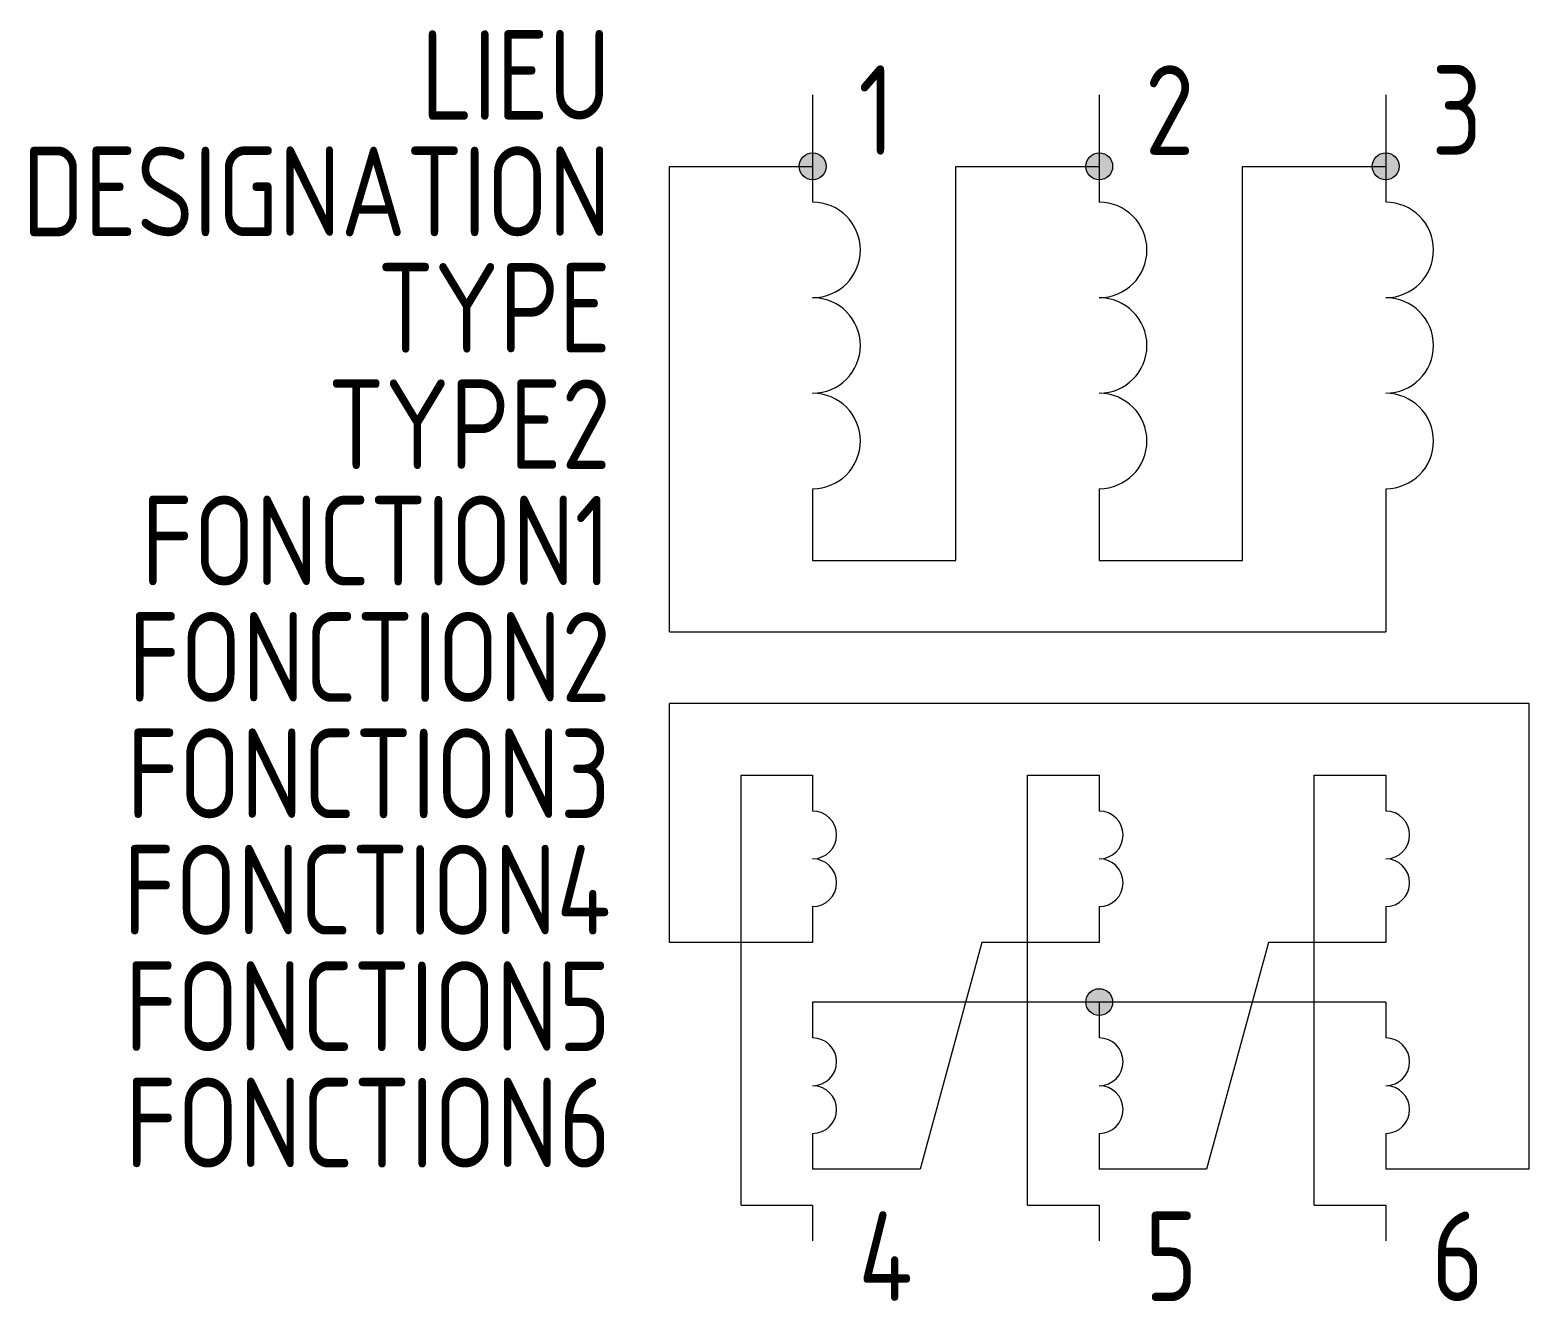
# Model space of a CAD drawing. Extents: x -1606.5 to -1564.6, y -913.3 to -877.8.
import ezdxf
from ezdxf.enums import TextEntityAlignment as Align

# ---------------------------------------------------------------- set-up
doc = ezdxf.new("R2010")
doc.units = 0
for name, color, linetype in [('SYMB_FIL', 3, 'CONTINUOUS'), ('SYMB_TXT_CONTACT', 2, 'CONTINUOUS'), ('SYMB_TXT_NOM', 3, 'CONTINUOUS')]:
    doc.layers.add(name, color=color, linetype=linetype)
doc.styles.add('NET2_5', font='isocp.shx', dxfattribs={"width": 0.9, "height": 2.5})

msp = doc.modelspace()

# ---------------------------------------------------------------- hatches: boundary and pattern name
at = {"layer": 'SYMB_FIL'}
for points in [[(-1585.009, -881.593, 1), (-1584.259, -881.593, 1)], [(-1577.009, -881.593, 1), (-1576.259, -881.593, 1)], [(-1569.009, -881.593, 1), (-1568.259, -881.593, 1)], [(-1577.009, -904.927, 1), (-1576.259, -904.927, 1)]]:
    msp.add_hatch(color=256, dxfattribs=at).paths.add_polyline_path(points)

# ---------------------------------------------------------------- linework, layer by layer
for p, q in [((-1584.634, -879.593), (-1584.634, -882.593)), ((-1576.634, -879.593), (-1576.634, -882.593)), ((-1568.634, -879.593), (-1568.634, -882.593)), ((-1588.634, -894.593), (-1588.634, -881.593)), ((-1588.634, -881.593), (-1584.634, -881.593)), ((-1580.634, -881.593), (-1576.634, -881.593)), ((-1580.634, -892.593), (-1580.634, -881.593)), ((-1572.634, -892.593), (-1572.634, -881.593)), ((-1572.634, -881.593), (-1568.634, -881.593)), ((-1584.634, -890.593), (-1584.634, -892.593)), ((-1576.634, -890.593), (-1576.634, -892.593)), ((-1568.634, -890.593), (-1568.634, -894.593)), ((-1584.634, -892.593), (-1580.634, -892.593)), ((-1576.634, -892.593), (-1572.634, -892.593)), ((-1588.634, -894.593), (-1568.634, -894.593)), ((-1588.634, -903.26), (-1588.634, -896.593)), ((-1564.634, -896.593), (-1588.634, -896.593)), ((-1564.634, -909.593), (-1564.634, -896.593)), ((-1586.634, -898.593), (-1584.634, -898.593)), ((-1586.634, -910.593), (-1586.634, -898.593)), ((-1584.634, -898.593), (-1584.634, -899.593)), ((-1578.634, -898.593), (-1576.634, -898.593)), ((-1578.634, -910.593), (-1578.634, -898.593)), ((-1576.634, -898.593), (-1576.634, -899.593)), ((-1570.634, -898.593), (-1568.634, -898.593)), ((-1570.634, -910.593), (-1570.634, -898.593)), ((-1568.634, -898.593), (-1568.634, -899.593)), ((-1584.634, -902.26), (-1584.634, -903.26)), ((-1576.634, -902.26), (-1576.634, -903.26)), ((-1568.634, -902.26), (-1568.634, -903.26)), ((-1584.634, -903.26), (-1588.634, -903.26)), ((-1579.907, -903.26), (-1581.634, -909.593)), ((-1576.634, -903.26), (-1579.907, -903.26)), ((-1571.907, -903.26), (-1573.634, -909.593)), ((-1568.634, -903.26), (-1571.907, -903.26)), ((-1584.634, -904.927), (-1584.634, -905.927)), ((-1568.634, -904.927), (-1584.634, -904.927)), ((-1576.634, -904.927), (-1576.634, -905.927)), ((-1568.634, -904.927), (-1568.634, -905.927)), ((-1584.634, -908.593), (-1584.634, -909.593)), ((-1576.634, -908.593), (-1576.634, -909.593)), ((-1568.634, -908.593), (-1568.634, -909.593)), ((-1581.634, -909.593), (-1584.634, -909.593)), ((-1573.634, -909.593), (-1576.634, -909.593)), ((-1564.634, -909.593), (-1568.634, -909.593)), ((-1586.634, -910.593), (-1584.634, -910.593)), ((-1584.634, -910.593), (-1584.634, -911.593)), ((-1578.634, -910.593), (-1576.634, -910.593)), ((-1576.634, -910.593), (-1576.634, -911.593)), ((-1570.634, -910.593), (-1568.634, -910.593)), ((-1568.634, -910.593), (-1568.634, -911.593))]:
    msp.add_line(p, q, dxfattribs=at)
for centre in [(-1584.634, -881.593), (-1576.634, -881.593), (-1568.634, -881.593), (-1576.634, -904.927)]:
    msp.add_circle(centre, 0.375, dxfattribs=at)
for centre, radius in [((-1584.634, -883.927), 1.333), ((-1576.634, -883.927), 1.333), ((-1568.634, -883.927), 1.333), ((-1584.634, -886.593), 1.333), ((-1576.634, -886.593), 1.333), ((-1568.634, -886.593), 1.333), ((-1584.634, -889.26), 1.333), ((-1576.634, -889.26), 1.333), ((-1568.634, -889.26), 1.333), ((-1584.634, -900.26), 0.667), ((-1576.634, -900.26), 0.667), ((-1568.634, -900.26), 0.667), ((-1584.634, -901.593), 0.667), ((-1576.634, -901.593), 0.667), ((-1568.634, -901.593), 0.667), ((-1584.634, -906.593), 0.667), ((-1576.634, -906.593), 0.667), ((-1568.634, -906.593), 0.667), ((-1584.634, -907.927), 0.667), ((-1576.634, -907.927), 0.667), ((-1568.634, -907.927), 0.667)]:
    msp.add_arc(centre, radius, 270, 90, dxfattribs=at)

# ---------------------------------------------------------------- texts
at = {"layer": 'SYMB_TXT_CONTACT', "style": 'NET2_5', "width": 0.9, "flags": 8}
for tag, p, s in [('1', (-1583.359, -881.272), '1U'), ('2', (-1575.359, -881.272), '1V'), ('3', (-1567.359, -881.272), '1W'), ('4', (-1583.359, -913.272), '2U'), ('5', (-1575.359, -913.272), '2V'), ('6', (-1567.359, -913.272), '2W')]:
    msp.add_attdef(tag, p, s, height=2.5, dxfattribs=at)
at = {"layer": 'SYMB_TXT_NOM', "style": 'NET2_5', "width": 0.9, "flags": 8}
for tag, text, p in [('LIEU', '', (-1590.269, -880.293)), ('DESIGNATION', 'T?', (-1590.269, -883.543)), ('TYPE', '?V', (-1590.269, -886.793)), ('TYPE2', '?VA', (-1590.269, -890.043)), ('FONCTION1', '', (-1590.269, -893.293)), ('FONCTION2', '', (-1590.269, -896.543)), ('FONCTION3', '', (-1590.269, -899.793)), ('FONCTION4', '', (-1590.269, -903.043)), ('FONCTION5', '', (-1590.269, -906.293)), ('FONCTION6', '', (-1590.269, -909.543))]:
    msp.add_attdef(tag, text=text, height=2.5, dxfattribs=at).set_placement(p, align=Align.RIGHT)

doc.saveas('drawing.dxf')
